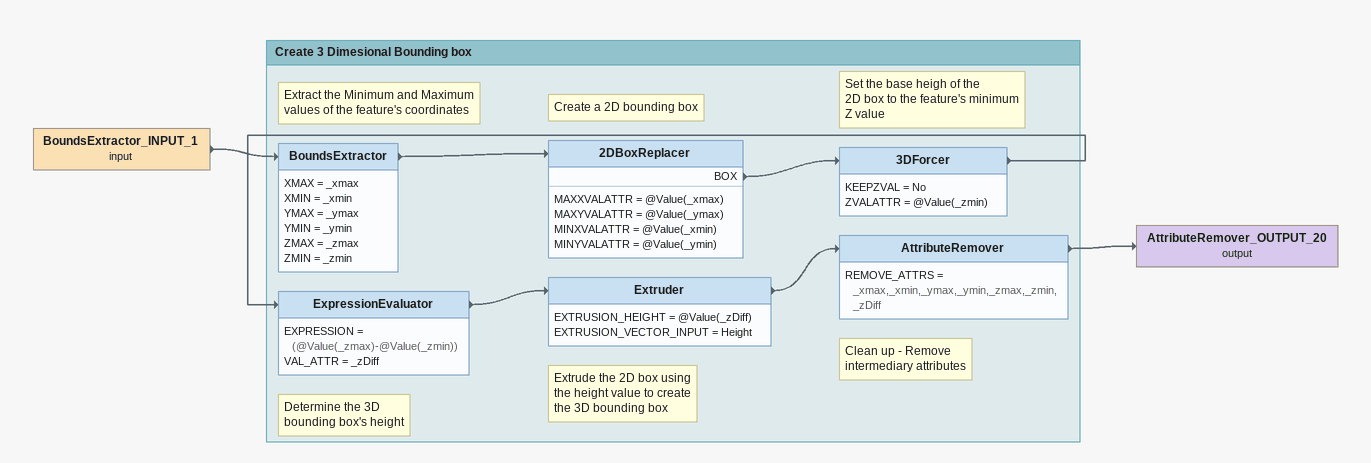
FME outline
BoundsExtractor_INPUT_1 (input)
    -> BoundsExtractor
AttributeRemover_OUTPUT_20 (output)

Bookmark: Create 3 Dimesional Bounding box
Note: Extract the Minimum and Maximum / values of the feature's coordinates
BoundsExtractor
    XMAX = _xmax
    XMIN = _xmin
    YMAX = _ymax
    YMIN = _ymin
    ZMAX = _zmax
    ZMIN = _zmin
    -> 2DBoxReplacer
Note: Create a 2D bounding box
2DBoxReplacer
    MAXXVALATTR = @Value(_xmax)
    MAXYVALATTR = @Value(_ymax)
    MINXVALATTR = @Value(_xmin)
    MINYVALATTR = @Value(_ymin)
    BOX -> 3DForcer
Note: Set the base heigh of the / 2D box to the feature's minimum / Z value
3DForcer
    KEEPZVAL = No
    ZVALATTR = @Value(_zmin)
    -> ExpressionEvaluator
Note: Determine the 3D / bounding box's height
ExpressionEvaluator
    EXPRESSION = (@Value(_zmax)-@Value(_zmin))
    VAL_ATTR = _zDiff
    -> Extruder
Note: Extrude the 2D box using / the height value to create / the 3D bounding box
Extruder
    EXTRUSION_HEIGHT = @Value(_zDiff)
    EXTRUSION_VECTOR_INPUT = Height
    -> AttributeRemover
Note: Clean up - Remove / intermediary attributes
AttributeRemover
    REMOVE_ATTRS = _xmax,_xmin,_ymax,_ymin,_zmax,_zmin,_zDiff
    -> AttributeRemover_OUTPUT_20 (output)
